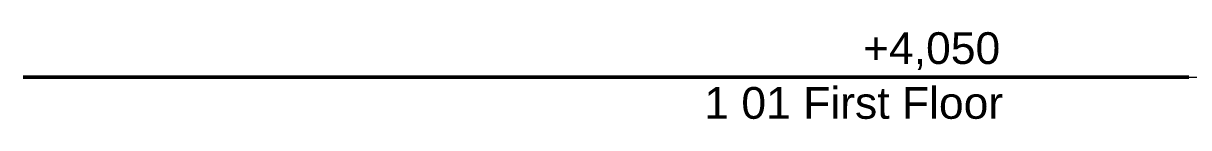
# Model space of a CAD drawing. Header units: millimetres. Extents: x -46169 to 237885, y -84465 to 18123.
# Drawn here: x 217745 to 221407, y -80415 to -80139 of the extents above; entities that cross this region are included whole.
import ezdxf

# ---------------------------------------------------------------- set-up
doc = ezdxf.new("R2010")
doc.units = ezdxf.units.MM
doc.header["$MEASUREMENT"] = 0
doc.layers.add('0_Pen_No__25', color=7, linetype='Continuous', lineweight=50, true_color=0x2a2a2a)
doc.layers.add('0_Pen_No__6', color=7, linetype='Continuous', lineweight=35)
doc.layers.add('0_Pen_No__85', color=8, linetype='Continuous', lineweight=20)
doc.styles.add('GENERATED_STYLE_2', font='')
doc.styles.get('GENERATED_STYLE_2').set_extended_font_data('Arial')

# ---------------------------------------------------------------- blocks, each defined once
blk = doc.blocks.new('I-07 Lecture Theatre Elevation_STORY_MARKER', base_point=(208268.8, -84332.6))
at = {"layer": '0_Pen_No__25', "linetype": 'Continuous'}
for p, q in [((217745.2, -80282.6), (220807.2, -80282.6)), ((221007.2, -80282.6), (220807.2, -80282.6)), ((221007.2, -80282.6), (221207.2, -80282.6)), ((221307.2, -80282.6), (221207.2, -80282.6)), ((221407.2, -80282.6), (221307.2, -80282.6))]:
    blk.add_line(p, q, dxfattribs=at)
at = {"layer": '0_Pen_No__85', "linetype": 'Continuous'}
blk.add_line((221407.2, -80282.6), (234222.6, -80282.6), dxfattribs=at)
at = {"layer": '0_Pen_No__6', "char_height": 100, "attachment_point": 1, "style": 'GENERATED_STYLE_2'}
for s, insert in [('\\A1;{\\fArial|b0|i0|c0|p34;+4,050}', (220383.9, -80140.5)), ('\\A1;{\\fArial|b0|i0|c0|p34;1 01 First Floor}', (219885, -80313.3))]:
    blk.add_mtext(s, dxfattribs=dict(at, insert=insert))

msp = doc.modelspace()

# ---------------------------------------------------------------- block references
at = {"linetype": 'Continuous', "lineweight": 0}
msp.add_blockref('I-07 Lecture Theatre Elevation_STORY_MARKER', (208268.8, -84332.6), dxfattribs=at)

doc.saveas('drawing.dxf')
